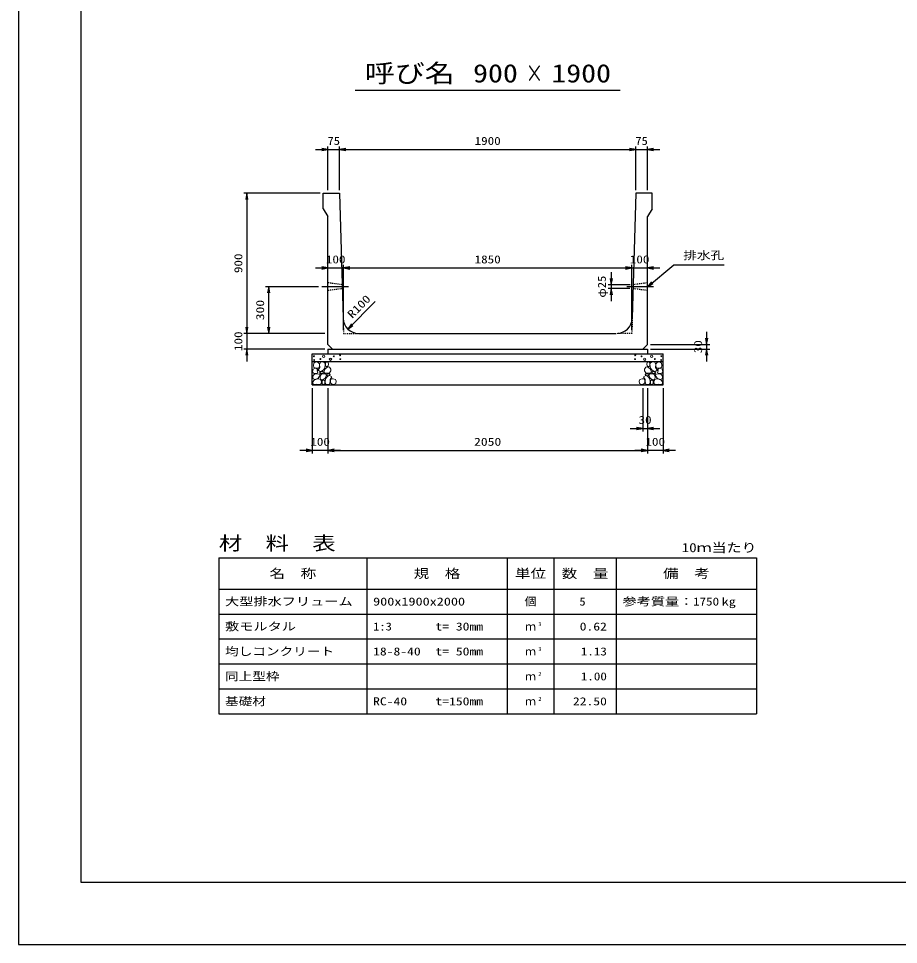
# Model space of a CAD drawing. Units: millimetres at full size. Extents: x 0 to 16820, y 0 to 11880.
# Drawn here: x 0 to 5646, y 0 to 5940 of the extents above; entities that cross this region are included whole.
import ezdxf
from ezdxf.enums import TextEntityAlignment as Align

# ---------------------------------------------------------------- set-up
doc = ezdxf.new("R2010")
doc.units = ezdxf.units.MM
doc.linetypes.add('CHAIN', pattern=[18.5, 12, -1.5, 3.5, -1.5])
doc.linetypes.add('DASHED_SPACED', pattern=[12, 6, -6])
for name, color, linetype, lineweight in [('0_2', 7, 'Continuous', 25), ('D-BMK', 2, 'CHAIN', 25), ('D-DCR-HCHn', 4, 'Continuous', 9), ('D-MTR-FRAM', 7, 'Continuous', 25), ('D-MTR-LINE', 7, 'Continuous', 25), ('D-STR-DIM', 7, 'Continuous', 25), ('D-STR-STRn', 1, 'Continuous', 25), ('D-TTL', 2, 'Continuous', 25), ('D-TTL-TXT', 7, 'Continuous', 25)]:
    doc.layers.add(name, color=color, linetype=linetype, lineweight=lineweight)
doc.layers.add('D-MTR', color=7, linetype='Continuous')
doc.layers.add('D-MTR-TXT', color=7, linetype='Continuous')
doc.styles.add('ＭＳ ゴシック', font='')
doc.styles.get('ＭＳ ゴシック').set_extended_font_data('MS Gothic')

# ---------------------------------------------------------------- blocks, each defined once
blk = doc.blocks.new('open_arrow')
at = {"color": 0, "linetype": 'Continuous', "lineweight": -2}
blk.add_lwpolyline([(7.5, 1.25), (0, 0), (7.5, -1.25)], dxfattribs=at)

msp = doc.modelspace()

# ---------------------------------------------------------------- linework, layer by layer
at = {"layer": '0_2'}
msp.add_lwpolyline([(4035, 4219.775), (4205, 4359.775), (4245, 4359.775), (4527.944, 4359.775)], dxfattribs=at)
at = {"layer": 'D-BMK'}
for p, q in [((2116.667, 4219.775), (1945, 4219.775)), ((4075, 4219.775), (3903.333, 4219.775))]:
    msp.add_line(p, q, dxfattribs=at)
at = {"layer": 'D-DCR-HCHn'}
for points in [[(1890.46, 3690.131), (1885.26, 3674.529), (1892.194, 3664.127), (1909.53, 3662.393), (1921.366, 3667.475), (1916.464, 3679.729), (1919.932, 3686.664), (1912.997, 3693.598), (1902.596, 3697.065)], [(1923.399, 3733.471), (1907.796, 3736.938), (1893.928, 3730.003), (1892.194, 3714.401), (1895.661, 3702.266), (1912.997, 3697.065), (1925.132, 3697.065), (1930.333, 3705.733), (1930.333, 3724.803)], [(1937.267, 3735.204), (1932.067, 3719.602), (1933.8, 3702.266), (1921.665, 3683.196), (1937.267, 3674.529), (1954.603, 3683.196), (1965.005, 3697.065), (1968.472, 3719.602), (1965.005, 3731.737), (1954.603, 3736.938)], [(1966.739, 3693.598), (1958.071, 3672.795), (1965.005, 3664.127), (1985.808, 3664.127), (1994.476, 3667.594), (2003.144, 3679.729), (2003.144, 3690.131), (1994.476, 3704), (1984.074, 3705.733)], [(1970.206, 3731.737), (1970.206, 3710.934), (1978.874, 3705.733), (1987.542, 3710.934), (1989.275, 3723.069), (1987.542, 3733.471), (1975.407, 3736.938)], [(4053.261, 3693.598), (4061.929, 3672.795), (4054.995, 3664.127), (4034.192, 3664.127), (4025.524, 3667.594), (4016.856, 3679.729), (4016.856, 3690.131), (4025.524, 3704), (4035.926, 3705.733)], [(4049.794, 3731.737), (4049.794, 3710.934), (4041.126, 3705.733), (4032.458, 3710.934), (4030.725, 3723.069), (4032.458, 3733.471), (4044.593, 3736.938)], [(4082.733, 3735.204), (4087.933, 3719.602), (4086.2, 3702.266), (4098.335, 3683.196), (4082.733, 3674.529), (4065.397, 3683.196), (4054.995, 3697.065), (4051.528, 3719.602), (4054.995, 3731.737), (4065.397, 3736.938)], [(4096.601, 3733.471), (4112.204, 3736.938), (4126.072, 3730.003), (4127.806, 3714.401), (4124.339, 3702.266), (4107.003, 3697.065), (4094.868, 3697.065), (4089.667, 3705.733), (4089.667, 3724.803)], [(4129.54, 3690.131), (4134.74, 3674.529), (4127.806, 3664.127), (4110.47, 3662.393), (4098.634, 3667.475), (4103.536, 3679.729), (4100.068, 3686.664), (4107.003, 3693.598), (4117.404, 3697.065)], [(1923.366, 3632.532), (1936.208, 3651.794), (1934.603, 3656.609), (1916.946, 3661.425), (1900.894, 3659.82), (1889.658, 3650.189), (1888.052, 3638.952), (1889.658, 3627.716), (1902.499, 3624.506)], [(1929.787, 3592.402), (1941.023, 3597.218), (1944.234, 3613.27), (1937.813, 3624.506), (1926.577, 3627.716), (1912.13, 3626.111), (1896.078, 3619.69), (1888.052, 3610.059), (1888.052, 3598.823), (1892.868, 3592.402), (1912.13, 3594.007)], [(1940.735, 3674.529), (1932.067, 3667.594), (1935.534, 3662.393), (1947.669, 3662.393), (1952.87, 3664.127), (1956.337, 3671.061), (1951.136, 3676.262)], [(1968.311, 3632.532), (1976.337, 3651.794), (1969.916, 3659.82), (1950.654, 3659.82), (1942.628, 3656.609), (1934.603, 3645.373), (1934.603, 3635.742), (1942.628, 3622.901), (1952.259, 3621.295)], [(1995.599, 3594.007), (2000.415, 3608.454), (1998.81, 3624.506), (2010.046, 3642.163), (1995.599, 3650.189), (1979.548, 3642.163), (1969.916, 3629.321), (1966.706, 3608.454), (1969.916, 3597.218), (1979.548, 3592.402)], [(1992.389, 3650.189), (2000.415, 3656.609), (1997.204, 3661.425), (1985.968, 3661.425), (1981.153, 3659.82), (1977.942, 3653.399), (1982.758, 3648.583)], [(2008.441, 3595.613), (2022.887, 3592.402), (2035.729, 3598.823), (2037.334, 3613.27), (2034.124, 3624.506), (2018.072, 3629.321), (2006.836, 3629.321), (2002.02, 3621.295), (2002.02, 3603.638)], [(4011.559, 3595.613), (3997.113, 3592.402), (3984.271, 3598.823), (3982.666, 3613.27), (3985.876, 3624.506), (4001.928, 3629.321), (4013.164, 3629.321), (4017.98, 3621.295), (4017.98, 3603.638)], [(4024.401, 3594.007), (4019.585, 3608.454), (4021.19, 3624.506), (4009.954, 3642.163), (4024.401, 3650.189), (4040.452, 3642.163), (4050.084, 3629.321), (4053.294, 3608.454), (4050.084, 3597.218), (4040.452, 3592.402)], [(4027.611, 3650.189), (4019.585, 3656.609), (4022.796, 3661.425), (4034.032, 3661.425), (4038.847, 3659.82), (4042.058, 3653.399), (4037.242, 3648.583)], [(4051.689, 3632.532), (4043.663, 3651.794), (4050.084, 3659.82), (4069.346, 3659.82), (4077.372, 3656.609), (4085.397, 3645.373), (4085.397, 3635.742), (4077.372, 3622.901), (4067.741, 3621.295)], [(4079.265, 3674.529), (4087.933, 3667.594), (4084.466, 3662.393), (4072.331, 3662.393), (4067.13, 3664.127), (4063.663, 3671.061), (4068.864, 3676.262)], [(4090.213, 3592.402), (4078.977, 3597.218), (4075.766, 3613.27), (4082.187, 3624.506), (4093.423, 3627.716), (4107.87, 3626.111), (4123.922, 3619.69), (4131.948, 3610.059), (4131.948, 3598.823), (4127.132, 3592.402), (4107.87, 3594.007)], [(4096.634, 3632.532), (4083.792, 3651.794), (4085.397, 3656.609), (4103.054, 3661.425), (4119.106, 3659.82), (4130.342, 3650.189), (4131.948, 3638.952), (4130.342, 3627.716), (4117.501, 3624.506)], [(1965.101, 3597.218), (1965.101, 3616.48), (1957.075, 3621.295), (1949.049, 3616.48), (1947.444, 3605.244), (1949.049, 3595.613), (1960.285, 3592.402)], [(4054.899, 3597.218), (4054.899, 3616.48), (4062.925, 3621.295), (4070.951, 3616.48), (4072.556, 3605.244), (4070.951, 3595.613), (4059.715, 3592.402)]]:
    msp.add_lwpolyline(points, close=True, dxfattribs=at)
for centre, radius in [((1895.727, 3773.73), 3), ((1896.869, 3748.685), 3), ((1937.292, 3755.527), 3), ((1958.336, 3773.73), 7.5), ((2001.664, 3754.736), 7.5), ((2022.708, 3772.939), 3), ((2063.131, 3779.781), 3), ((2064.273, 3754.736), 3), ((3955.727, 3754.736), 3), ((3956.869, 3779.781), 3), ((3997.292, 3772.939), 3), ((4018.336, 3754.736), 7.5), ((4061.664, 3773.73), 7.5), ((4082.708, 3755.527), 3), ((4123.131, 3748.685), 3), ((4124.273, 3773.73), 3)]:
    msp.add_circle(centre, radius, dxfattribs=at)
at = {"layer": 'D-MTR-FRAM'}
for p, q in [((1285, 2479.775), (4735, 2479.775)), ((1285, 2479.775), (1285, 1479.775)), ((4735, 2479.775), (4735, 1479.775)), ((1285, 1479.775), (4735, 1479.775))]:
    msp.add_line(p, q, dxfattribs=at)
at = {"layer": 'D-MTR-LINE'}
for p, q in [((2235, 2479.775), (2235, 1479.775)), ((3135, 2479.775), (3135, 1479.775)), ((3435, 2479.775), (3435, 1479.775)), ((3835, 2479.775), (3835, 1479.775)), ((1285, 2279.775), (4735, 2279.775)), ((1285, 2119.775), (4735, 2119.775)), ((1285, 1959.775), (4735, 1959.775)), ((1285, 1799.775), (4735, 1799.775)), ((1285, 1639.775), (4735, 1639.775))]:
    msp.add_line(p, q, dxfattribs=at)
at = {"layer": 'D-STR-DIM'}
for p, q in [((1985, 4839.775), (1985, 5119.775)), ((2060, 4839.775), (2060, 5119.775)), ((2060, 4839.775), (2060, 5119.775)), ((3960, 4839.775), (3960, 5119.775)), ((3960, 4839.775), (3960, 5119.775)), ((4035, 4839.775), (4035, 5119.775)), ((1905, 5099.775), (2140, 5099.775)), ((2060, 5099.775), (3960, 5099.775)), ((3880, 5099.775), (4115, 5099.775)), ((1935, 4819.775), (1445, 4819.775)), ((1465, 4819.775), (1465, 3919.775)), ((1905, 4339.775), (2165, 4339.775)), ((2085, 3939.775), (2085, 4359.775)), ((2085, 3939.775), (2085, 4359.775)), ((2085, 4339.775), (3935, 4339.775)), ((3855, 4339.775), (4115, 4339.775)), ((3935, 3939.775), (3935, 4359.775)), ((3935, 3939.775), (3935, 4359.775)), ((3803.333, 4312.275), (3803.333, 4127.275)), ((1925, 4219.775), (1585, 4219.775)), ((1605, 3919.775), (1605, 4219.775)), ((3923.681, 4232.275), (3783.333, 4232.275)), ((3922.986, 4207.275), (3783.333, 4207.275)), ((2112.539, 3948.089), (2289.315, 4124.866)), ((1465, 3999.775), (1465, 3739.775)), ((4415, 3929.775), (4415, 3739.775)), ((1965, 3919.775), (1445, 3919.775)), ((1965, 3919.775), (1445, 3919.775)), ((1965, 3919.775), (1585, 3919.775)), ((1965, 3819.775), (1445, 3819.775)), ((4055, 3849.775), (4435, 3849.775)), ((4055, 3819.775), (4435, 3819.775)), ((1885, 3569.775), (1885, 3149.775)), ((1985, 3569.775), (1985, 3149.775)), ((1985, 3569.775), (1985, 3149.775)), ((4005, 3569.775), (4005, 3289.775)), ((4035, 3569.775), (4035, 3149.775)), ((4035, 3569.775), (4035, 3149.775)), ((4035, 3569.775), (4035, 3289.775)), ((4135, 3569.775), (4135, 3149.775)), ((3925, 3309.775), (4115, 3309.775)), ((2065, 3169.775), (1805, 3169.775)), ((1985, 3169.775), (4035, 3169.775)), ((4215, 3169.775), (3955, 3169.775))]:
    msp.add_line(p, q, dxfattribs=at)
at = {"layer": 'D-STR-STRn'}
for p, q in [((1955, 4819.775), (2060, 4819.775)), ((1955, 4719.775), (1955, 4819.775)), ((2060, 4819.775), (2082.299, 4016.998)), ((3960, 4819.775), (3937.701, 4016.998)), ((4065, 4819.775), (3960, 4819.775)), ((4065, 4719.775), (4065, 4819.775)), ((1955, 4719.775), (1985, 4669.775)), ((4065, 4719.775), (4035, 4669.775)), ((1985, 3849.775), (1985, 4669.775)), ((4035, 3849.775), (4035, 4669.775)), ((2182.261, 3919.775), (3833.377, 3919.775)), ((1985, 3849.775), (2015, 3819.775)), ((1985, 3819.775), (4035, 3819.775)), ((1985, 3819.775), (1985, 3789.775)), ((4035, 3849.775), (4005, 3819.775)), ((4035, 3819.775), (4035, 3789.775)), ((1885, 3589.775), (1885, 3789.775)), ((1885, 3789.775), (4135, 3789.775)), ((4135, 3589.775), (4135, 3789.775)), ((1885, 3739.775), (4135, 3739.775)), ((1885, 3589.775), (4135, 3589.775))]:
    msp.add_line(p, q, dxfattribs=at)
at = {"layer": 'D-STR-STRn', "color": 2, "linetype": 'DASHED_SPACED'}
for p, q in [((2076.319, 4232.275), (1985, 4244.775)), ((4035, 4244.775), (3943.681, 4232.275)), ((2077.014, 4207.275), (1985, 4194.775)), ((4035, 4194.775), (3942.986, 4207.275)), ((2082.299, 4016.998), (2085, 3919.775)), ((3937.701, 4016.998), (3935, 3919.775)), ((2085, 3919.775), (2182.261, 3919.775)), ((3935, 3919.775), (3837.739, 3919.775))]:
    msp.add_line(p, q, dxfattribs=at)
at = {"layer": 'D-STR-STRn'}
for centre, start, end in [((2182.261, 4019.775), 181.59114, 270), ((3837.739, 4019.775), 270, 358.40886)]:
    msp.add_arc(centre, 100, start, end, dxfattribs=at)
at = {"layer": 'D-TTL'}
for points in [[(0, 0), (16820, 0), (16820, 11880), (0, 11880)], [(400, 400), (16420, 400), (16420, 11480), (400, 11480)]]:
    msp.add_lwpolyline(points, close=True, dxfattribs=at)
at = {"layer": 'D-TTL-TXT'}
msp.add_line((2160, 5479.775), (3860, 5479.775), dxfattribs=at)

# ---------------------------------------------------------------- block references
at = {"layer": '0_2', "xscale": 5.33, "yscale": 5.33, "rotation": 39.5}
msp.add_blockref('open_arrow', (4035, 4219.775), dxfattribs=at)
at = {"layer": 'D-STR-DIM', "xscale": 5.33, "yscale": 5.33}
for p, rotation in [((1985, 5099.775), 180), ((3960, 5099.775), 180), ((3960, 5099.775), 180), ((1465, 4819.775), 270), ((1985, 4339.775), 180), ((3935, 4339.775), 180), ((3935, 4339.775), 180), ((1605, 4219.775), 270), ((3803.333, 4232.275), 90), ((3803.333, 4207.275), 270), ((2112.539, 3948.089), 45), ((1465, 3919.775), 90), ((1465, 3919.775), 90), ((1605, 3919.775), 90), ((4415, 3849.775), 90), ((1465, 3819.775), 270), ((4415, 3819.775), 270), ((4005, 3309.775), 180), ((1885, 3169.775), 180), ((4035, 3169.775), 180), ((4035, 3169.775), 180)]:
    msp.add_blockref('open_arrow', p, dxfattribs=dict(at, rotation=rotation))
for p in [(2060, 5099.775), (2060, 5099.775), (4035, 5099.775), (2085, 4339.775), (2085, 4339.775), (4035, 4339.775), (4035, 3309.775), (1985, 3169.775), (1985, 3169.775), (4135, 3169.775)]:
    msp.add_blockref('open_arrow', p, dxfattribs=at)

# ---------------------------------------------------------------- texts
at = {"layer": '0_2', "style": 'ＭＳ ゴシック', "width": 1.25}
msp.add_text('排水孔', height=51.32, dxfattribs=at).set_placement((4265, 4379.775), align=Align.BOTTOM_LEFT)
at = {"layer": 'D-MTR', "style": 'ＭＳ ゴシック', "width": 1.25}
msp.add_text('材\u3000料\u3000表', height=87.98, dxfattribs=at).set_placement((1285, 2503.775), align=Align.BOTTOM_LEFT)
at = {"layer": 'D-MTR', "style": 'ＭＳ ゴシック', "width": 1.2}
msp.add_text('10ｍ当たり', height=58.65, dxfattribs=at).set_placement((4735, 2499.108), align=Align.BOTTOM_RIGHT)
at = {"layer": 'D-MTR-TXT', "style": 'ＭＳ ゴシック'}
for s, height, width, p in [('名\u3000称', 58.65, 1.25, (1760, 2379.775)), ('規\u3000格', 58.65, 1.25, (2685, 2379.775)), ('単位', 58.65, 1.25, (3285, 2379.775)), ('数\u3000量', 58.65, 1.25, (3635, 2379.775)), ('備\u3000考', 58.65, 1.25, (4285, 2379.775)), ('個', 51.32, 1.1, (3285, 2199.775))]:
    msp.add_text(s, height=height, dxfattribs=dict(at, width=width)).set_placement(p, align=Align.MIDDLE_CENTER)
for s, width, p in [('大型排水フリューム', 1.3, (1325, 2199.775)), ('900x1900x2000', 1.3, (2275, 2199.775)), ('参考質量：    kg', 1.3, (3875, 2199.775)), ('敷モルタル', 1.3, (1325, 2039.775)), ('1:3', 1.15, (2275, 2039.775)), ('t= 30mm', 1.25, (2675, 2039.775)), ('均しコンクリート', 1.25, (1325, 1879.775)), ('18-8-40', 1.25, (2275, 1879.775)), ('t= 50mm', 1.25, (2675, 1879.775)), ('同上型枠', 1.25, (1325, 1719.775)), ('基礎材', 1.25, (1325, 1559.775)), ('RC-40', 1.25, (2275, 1559.775)), ('t=150mm', 1.25, (2675, 1559.775))]:
    msp.add_text(s, height=51.32, dxfattribs=dict(at, width=width)).set_placement(p, align=Align.MIDDLE_LEFT)
for s, width, p in [('5', 1.15, (3638.553, 2199.775)), ('1750', 1.2, (4495, 2199.775)), ('0.62', 1.25, (3775, 2039.775)), ('1.13', 1.2, (3775, 1879.775)), ('1.00', 1.2, (3775, 1719.775)), ('22.50', 1.25, (3775, 1559.775))]:
    msp.add_text(s, height=51.32, dxfattribs=dict(at, width=width)).set_placement(p, align=Align.MIDDLE_RIGHT)
for p in [(3285, 2039.775), (3285, 1879.775), (3285, 1719.775), (3285, 1559.775)]:
    msp.add_text('ｍ', height=51.32, dxfattribs=at).set_placement(p, align=Align.MIDDLE_CENTER)
at = {"layer": 'D-MTR-TXT', "style": 'ＭＳ ゴシック', "width": 1.15}
for s, p in [('3', (3335, 2035.108)), ('3', (3335, 1875.108)), ('2', (3335, 1715.108)), ('2', (3335, 1555.108))]:
    msp.add_text(s, height=25.66, dxfattribs=at).set_placement(p, align=Align.BOTTOM_LEFT)
at = {"layer": 'D-STR-DIM', "style": 'ＭＳ ゴシック'}
for s, width, p in [('75', 1.15, (2022.5, 5154.775)), ('1900', 1.2, (3010, 5154.775)), ('75', 1.15, (3997.5, 5154.775)), ('100', 1.2, (2035, 4394.775)), ('1850', 1.2, (3010, 4394.775)), ('100', 1.2, (3985, 4394.775)), ('30', 1.2, (4020, 3364.775)), ('100', 1.2, (1935, 3224.775)), ('2050', 1.25, (3010, 3224.775)), ('100', 1.2, (4085, 3224.775))]:
    msp.add_text(s, height=51.32, dxfattribs=dict(at, width=width)).set_placement(p, align=Align.MIDDLE_CENTER)
for s, width, p in [('900', 1.2, (1410, 4369.775)), ('φ25', 1.15, (3742.648, 4219.775)), ('300', 1.25, (1550, 4069.775)), ('100', 1.2, (1410, 3869.775)), ('30', 1.2, (4360, 3834.775))]:
    msp.add_text(s, height=51.32, rotation=90, dxfattribs=dict(at, width=width)).set_placement(p, align=Align.MIDDLE_CENTER)
at = {"layer": 'D-STR-DIM', "style": 'ＭＳ ゴシック', "width": 1.25}
msp.add_text('R100', height=51.32, rotation=45, dxfattribs=at).set_placement((2151.479, 4002.114), align=Align.BOTTOM_LEFT)
at = {"layer": 'D-TTL-TXT', "style": 'ＭＳ ゴシック'}
for s, width, p in [('呼び名', 1.2, (2510, 5494.775)), ('900', 1.2, (3060, 5494.775)), ('1900', 1.2, (3610, 5494.775)), ('×', 0.7, (3310, 5494.775))]:
    msp.add_text(s, height=117.3, dxfattribs=dict(at, width=width)).set_placement(p, align=Align.BOTTOM_CENTER)

doc.saveas('drawing.dxf')
